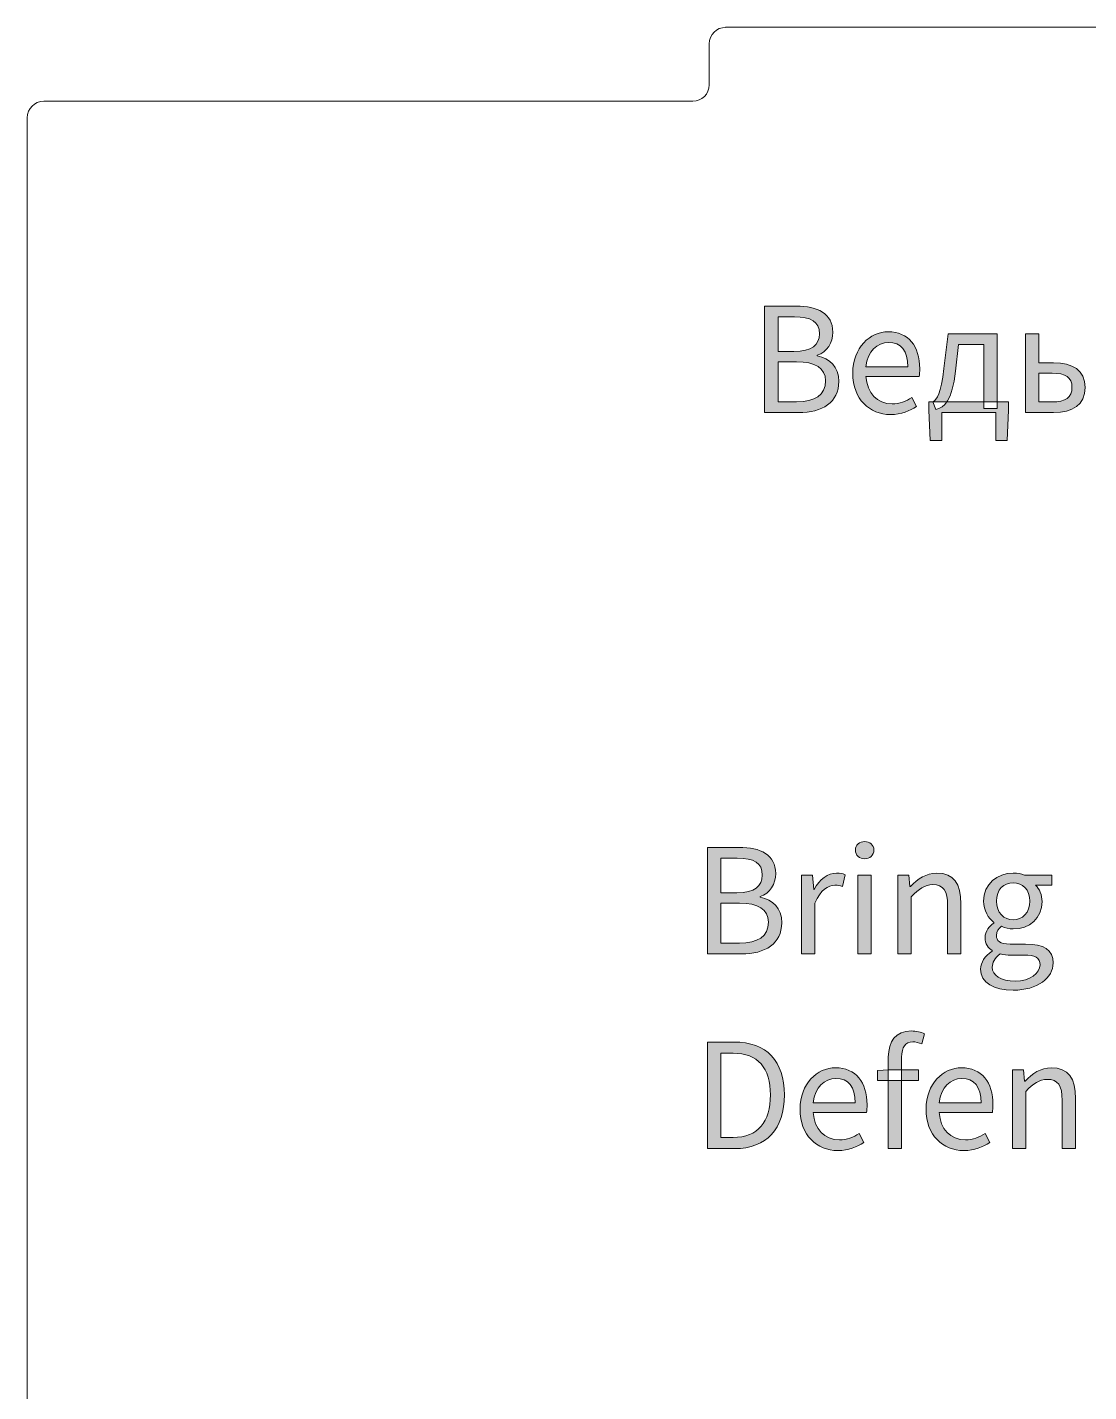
# Model space of a CAD drawing. Header units: millimetres. Extents: x -142 to 140, y -60 to 98.
# Drawn here: x -4.72 to 27.58, y 52.04 to 93.58 of the extents above; entities that cross this region are included whole.
import ezdxf

# ---------------------------------------------------------------- set-up
doc = ezdxf.new("R2010")
doc.units = ezdxf.units.MM
doc.header["$MEASUREMENT"] = 0
doc.layers.add('カット1(R255G0B0)', color=7, linetype='Continuous', lineweight=0)

# ---------------------------------------------------------------- blocks, each defined once
blk = doc.blocks.new('Block_7')
at = {"layer": 'カット1(R255G0B0)', "color": 5, "lineweight": 0, "true_color": 0x0000ff}
for points in [[(16.03, 93.079), (16.03, 93.355), (16.254, 93.579), (16.53, 93.579)], [(16.53, 93.582), (16.53, 93.582), (34.531, 93.582), (34.531, 93.582)], [(16.033, 93.081), (16.033, 93.081), (16.033, 91.831), (16.033, 91.831)], [(-4.72, 90.829), (-4.72, 91.105), (-4.496, 91.329), (-4.22, 91.329)], [(-4.219, 91.331), (-4.219, 91.331), (15.532, 91.331), (15.532, 91.331)], [(-4.719, 90.831), (-4.719, 90.831), (-4.719, 31.357), (-4.719, 31.357)]]:
    blk.add_open_spline(points, degree=3, dxfattribs=at)
blk.add_open_spline([(16.03, 91.829), (16.03, 91.553), (15.807, 91.329), (15.53, 91.329), (15.53, 91.329), (15.53, 91.329), (15.53, 91.329)], degree=3, knots=[0, 0, 0, 0, 1, 1, 1, 2, 2, 2, 2], dxfattribs=at)
blk = doc.blocks.new('Block_9')
at = {"layer": 'カット1(R255G0B0)', "true_color": 0x000000, "transparency": 33554687}
h = blk.add_hatch(color=18, dxfattribs=at)
h.dxf.hatch_style = 2
edge = h.paths.add_edge_path()
edge.add_spline(control_points=[(18.687, 82.179), (19.242, 82.179), (19.569, 82.379), (19.569, 82.816), (19.569, 83.215), (19.254, 83.398), (18.687, 83.398), (18.687, 83.398), (18.123, 83.398), (18.123, 83.398), (18.123, 83.398), (18.123, 82.179), (18.123, 82.179), (18.123, 82.179), (18.687, 82.179), (18.687, 82.179)], knot_values=[0, 0, 0, 0, 1, 1, 1, 2, 2, 2, 3, 3, 3, 4, 4, 4, 5, 5, 5, 5], degree=3, periodic=0)
edge = h.paths.add_edge_path()
edge.add_spline(control_points=[(18.603, 83.714), (19.155, 83.714), (19.383, 83.918), (19.383, 84.247), (19.383, 84.626), (19.123, 84.767), (18.622, 84.767), (18.622, 84.767), (18.123, 84.767), (18.123, 84.767), (18.123, 84.767), (18.123, 83.714), (18.123, 83.714), (18.123, 83.714), (18.603, 83.714), (18.603, 83.714)], knot_values=[0, 0, 0, 0, 1, 1, 1, 2, 2, 2, 3, 3, 3, 4, 4, 4, 5, 5, 5, 5], degree=3, periodic=0)
edge = h.paths.add_edge_path()
edge.add_spline(control_points=[(17.71, 85.095), (17.71, 85.095), (18.673, 85.095), (18.673, 85.095), (19.332, 85.095), (19.788, 84.87), (19.788, 84.3), (19.788, 83.98), (19.618, 83.695), (19.315, 83.596), (19.315, 83.596), (19.315, 83.576), (19.315, 83.576), (19.702, 83.5), (19.974, 83.244), (19.974, 82.8), (19.974, 82.163), (19.47, 81.851), (18.747, 81.851), (18.747, 81.851), (17.71, 81.851), (17.71, 81.851), (17.71, 81.851), (17.71, 85.095), (17.71, 85.095)], knot_values=[0, 0, 0, 0, 1, 1, 1, 2, 2, 2, 3, 3, 3, 4, 4, 4, 5, 5, 5, 6, 6, 6, 7, 7, 7, 8, 8, 8, 8], degree=3, periodic=0)
h = blk.add_hatch(color=18, dxfattribs=at)
h.dxf.hatch_style = 2
edge = h.paths.add_edge_path()
edge.add_spline(control_points=[(22.077, 83.246), (22.077, 83.727), (21.86, 83.989), (21.485, 83.989), (21.147, 83.989), (20.845, 83.718), (20.796, 83.246), (20.796, 83.246), (22.077, 83.246), (22.077, 83.246)], knot_values=[0, 0, 0, 0, 1, 1, 1, 2, 2, 2, 3, 3, 3, 3], degree=3, periodic=0)
edge = h.paths.add_edge_path()
edge.add_spline(control_points=[(20.398, 83.049), (20.398, 83.831), (20.925, 84.313), (21.477, 84.313), (22.09, 84.313), (22.436, 83.873), (22.436, 83.186), (22.436, 83.1), (22.429, 83.014), (22.417, 82.955), (22.417, 82.955), (20.799, 82.955), (20.799, 82.955), (20.829, 82.446), (21.14, 82.116), (21.598, 82.116), (21.828, 82.116), (22.017, 82.19), (22.195, 82.308), (22.195, 82.308), (22.341, 82.041), (22.341, 82.041), (22.13, 81.903), (21.874, 81.792), (21.548, 81.792), (20.907, 81.792), (20.398, 82.26), (20.398, 83.049)], knot_values=[0, 0, 0, 0, 1, 1, 1, 2, 2, 2, 3, 3, 3, 4, 4, 4, 5, 5, 5, 6, 6, 6, 7, 7, 7, 8, 8, 8, 9, 9, 9, 9], degree=3, periodic=0)
h = blk.add_hatch(color=18, dxfattribs=at)
h.dxf.hatch_style = 2
edge = h.paths.add_edge_path()
edge.add_spline(control_points=[(24.385, 83.922), (24.385, 83.922), (23.62, 83.922), (23.62, 83.922), (23.62, 83.922), (23.526, 83.111), (23.526, 83.111), (23.425, 82.223), (23.185, 81.994), (22.926, 81.944), (22.926, 81.944), (22.834, 82.182), (22.834, 82.182), (22.968, 82.254), (23.075, 82.415), (23.17, 83.19), (23.17, 83.19), (23.297, 84.253), (23.297, 84.253), (23.297, 84.253), (24.792, 84.253), (24.792, 84.253), (24.792, 84.253), (24.792, 81.974), (24.792, 81.974), (24.792, 81.974), (24.385, 81.974), (24.385, 81.974), (24.385, 81.974), (24.385, 83.922), (24.385, 83.922)], knot_values=[0, 0, 0, 0, 1, 1, 1, 2, 2, 2, 3, 3, 3, 4, 4, 4, 5, 5, 5, 6, 6, 6, 7, 7, 7, 8, 8, 8, 9, 9, 9, 10, 10, 10, 10], degree=3, periodic=0)
edge = h.paths.add_edge_path()
edge.add_spline(control_points=[(23.108, 81.001), (23.108, 81.001), (22.758, 81.001), (22.758, 81.001), (22.758, 81.001), (22.716, 81.925), (22.716, 81.925), (22.716, 81.925), (22.716, 82.182), (22.716, 82.182), (22.716, 82.182), (25.141, 82.182), (25.141, 82.182), (25.141, 82.182), (25.141, 81.925), (25.141, 81.925), (25.141, 81.925), (25.099, 81.001), (25.099, 81.001), (25.099, 81.001), (24.749, 81.001), (24.749, 81.001), (24.749, 81.001), (24.749, 81.851), (24.749, 81.851), (24.749, 81.851), (23.108, 81.851), (23.108, 81.851), (23.108, 81.851), (23.108, 81.001), (23.108, 81.001)], knot_values=[0, 0, 0, 0, 1, 1, 1, 2, 2, 2, 3, 3, 3, 4, 4, 4, 5, 5, 5, 6, 6, 6, 7, 7, 7, 8, 8, 8, 9, 9, 9, 10, 10, 10, 10], degree=3, periodic=0)
h = blk.add_hatch(color=18, dxfattribs=at)
h.dxf.hatch_style = 2
edge = h.paths.add_edge_path()
edge.add_spline(control_points=[(26.469, 82.175), (26.873, 82.175), (27.069, 82.314), (27.069, 82.619), (27.069, 82.92), (26.873, 83.052), (26.469, 83.052), (26.469, 83.052), (26.06, 83.052), (26.06, 83.052), (26.06, 83.052), (26.06, 82.175), (26.06, 82.175), (26.06, 82.175), (26.469, 82.175), (26.469, 82.175)], knot_values=[0, 0, 0, 0, 1, 1, 1, 2, 2, 2, 3, 3, 3, 4, 4, 4, 5, 5, 5, 5], degree=3, periodic=0)
edge = h.paths.add_edge_path()
edge.add_spline(control_points=[(25.653, 84.253), (25.653, 84.253), (26.06, 84.253), (26.06, 84.253), (26.06, 84.253), (26.06, 83.369), (26.06, 83.369), (26.06, 83.369), (26.511, 83.369), (26.511, 83.369), (27.082, 83.369), (27.467, 83.142), (27.467, 82.617), (27.467, 82.084), (27.082, 81.851), (26.511, 81.851), (26.511, 81.851), (25.653, 81.851), (25.653, 81.851), (25.653, 81.851), (25.653, 84.253), (25.653, 84.253)], knot_values=[0, 0, 0, 0, 1, 1, 1, 2, 2, 2, 3, 3, 3, 4, 4, 4, 5, 5, 5, 6, 6, 6, 7, 7, 7, 7], degree=3, periodic=0)
at = {"layer": 'カット1(R255G0B0)'}
for points, knots in [([(17.71, 85.095), (17.71, 85.095), (18.673, 85.095), (18.673, 85.095), (19.332, 85.095), (19.788, 84.87), (19.788, 84.3), (19.788, 83.98), (19.618, 83.695), (19.315, 83.596), (19.315, 83.596), (19.315, 83.576), (19.315, 83.576), (19.702, 83.5), (19.974, 83.244), (19.974, 82.8), (19.974, 82.163), (19.47, 81.851), (18.747, 81.851), (18.747, 81.851), (17.71, 81.851), (17.71, 81.851), (17.71, 81.851), (17.71, 85.095), (17.71, 85.095)], [0, 0, 0, 0, 1, 1, 1, 2, 2, 2, 3, 3, 3, 4, 4, 4, 5, 5, 5, 6, 6, 6, 7, 7, 7, 8, 8, 8, 8]), ([(18.603, 83.714), (19.155, 83.714), (19.383, 83.918), (19.383, 84.247), (19.383, 84.626), (19.123, 84.767), (18.622, 84.767), (18.622, 84.767), (18.123, 84.767), (18.123, 84.767), (18.123, 84.767), (18.123, 83.714), (18.123, 83.714), (18.123, 83.714), (18.603, 83.714), (18.603, 83.714)], [0, 0, 0, 0, 1, 1, 1, 2, 2, 2, 3, 3, 3, 4, 4, 4, 5, 5, 5, 5]), ([(20.398, 83.049), (20.398, 83.831), (20.925, 84.313), (21.477, 84.313), (22.09, 84.313), (22.436, 83.873), (22.436, 83.186), (22.436, 83.1), (22.429, 83.014), (22.417, 82.955), (22.417, 82.955), (20.799, 82.955), (20.799, 82.955), (20.829, 82.446), (21.14, 82.116), (21.598, 82.116), (21.828, 82.116), (22.017, 82.19), (22.195, 82.308), (22.195, 82.308), (22.341, 82.041), (22.341, 82.041), (22.13, 81.903), (21.874, 81.792), (21.548, 81.792), (20.907, 81.792), (20.398, 82.26), (20.398, 83.049)], [0, 0, 0, 0, 1, 1, 1, 2, 2, 2, 3, 3, 3, 4, 4, 4, 5, 5, 5, 6, 6, 6, 7, 7, 7, 8, 8, 8, 9, 9, 9, 9]), ([(22.077, 83.246), (22.077, 83.727), (21.86, 83.989), (21.485, 83.989), (21.147, 83.989), (20.845, 83.718), (20.796, 83.246), (20.796, 83.246), (22.077, 83.246), (22.077, 83.246)], [0, 0, 0, 0, 1, 1, 1, 2, 2, 2, 3, 3, 3, 3]), ([(24.385, 83.922), (24.385, 83.922), (23.62, 83.922), (23.62, 83.922), (23.62, 83.922), (23.526, 83.111), (23.526, 83.111), (23.425, 82.223), (23.185, 81.994), (22.926, 81.944), (22.926, 81.944), (22.834, 82.182), (22.834, 82.182), (22.968, 82.254), (23.075, 82.415), (23.17, 83.19), (23.17, 83.19), (23.297, 84.253), (23.297, 84.253), (23.297, 84.253), (24.792, 84.253), (24.792, 84.253), (24.792, 84.253), (24.792, 81.974), (24.792, 81.974), (24.792, 81.974), (24.385, 81.974), (24.385, 81.974), (24.385, 81.974), (24.385, 83.922), (24.385, 83.922)], [0, 0, 0, 0, 1, 1, 1, 2, 2, 2, 3, 3, 3, 4, 4, 4, 5, 5, 5, 6, 6, 6, 7, 7, 7, 8, 8, 8, 9, 9, 9, 10, 10, 10, 10]), ([(25.653, 84.253), (25.653, 84.253), (26.06, 84.253), (26.06, 84.253), (26.06, 84.253), (26.06, 83.369), (26.06, 83.369), (26.06, 83.369), (26.511, 83.369), (26.511, 83.369), (27.082, 83.369), (27.467, 83.142), (27.467, 82.617), (27.467, 82.084), (27.082, 81.851), (26.511, 81.851), (26.511, 81.851), (25.653, 81.851), (25.653, 81.851), (25.653, 81.851), (25.653, 84.253), (25.653, 84.253)], [0, 0, 0, 0, 1, 1, 1, 2, 2, 2, 3, 3, 3, 4, 4, 4, 5, 5, 5, 6, 6, 6, 7, 7, 7, 7]), ([(18.687, 82.179), (19.242, 82.179), (19.569, 82.379), (19.569, 82.816), (19.569, 83.215), (19.254, 83.398), (18.687, 83.398), (18.687, 83.398), (18.123, 83.398), (18.123, 83.398), (18.123, 83.398), (18.123, 82.179), (18.123, 82.179), (18.123, 82.179), (18.687, 82.179), (18.687, 82.179)], [0, 0, 0, 0, 1, 1, 1, 2, 2, 2, 3, 3, 3, 4, 4, 4, 5, 5, 5, 5]), ([(26.469, 82.175), (26.873, 82.175), (27.069, 82.314), (27.069, 82.619), (27.069, 82.92), (26.873, 83.052), (26.469, 83.052), (26.469, 83.052), (26.06, 83.052), (26.06, 83.052), (26.06, 83.052), (26.06, 82.175), (26.06, 82.175), (26.06, 82.175), (26.469, 82.175), (26.469, 82.175)], [0, 0, 0, 0, 1, 1, 1, 2, 2, 2, 3, 3, 3, 4, 4, 4, 5, 5, 5, 5]), ([(23.108, 81.001), (23.108, 81.001), (22.758, 81.001), (22.758, 81.001), (22.758, 81.001), (22.716, 81.925), (22.716, 81.925), (22.716, 81.925), (22.716, 82.182), (22.716, 82.182), (22.716, 82.182), (25.141, 82.182), (25.141, 82.182), (25.141, 82.182), (25.141, 81.925), (25.141, 81.925), (25.141, 81.925), (25.099, 81.001), (25.099, 81.001), (25.099, 81.001), (24.749, 81.001), (24.749, 81.001), (24.749, 81.001), (24.749, 81.851), (24.749, 81.851), (24.749, 81.851), (23.108, 81.851), (23.108, 81.851), (23.108, 81.851), (23.108, 81.001), (23.108, 81.001)], [0, 0, 0, 0, 1, 1, 1, 2, 2, 2, 3, 3, 3, 4, 4, 4, 5, 5, 5, 6, 6, 6, 7, 7, 7, 8, 8, 8, 9, 9, 9, 10, 10, 10, 10])]:
    blk.add_open_spline(points, degree=3, knots=knots, dxfattribs=at)
blk = doc.blocks.new('Block_8')
at = {"layer": 'カット1(R255G0B0)'}
blk.add_blockref('Block_9', (0, 0), dxfattribs=at)
blk = doc.blocks.new('Block_11')
at = {"layer": 'カット1(R255G0B0)', "true_color": 0x000000, "transparency": 33554687}
h = blk.add_hatch(color=18, dxfattribs=at)
h.dxf.hatch_style = 2
edge = h.paths.add_edge_path()
edge.add_spline(control_points=[(16.951, 65.699), (17.505, 65.699), (17.832, 65.899), (17.832, 66.336), (17.832, 66.735), (17.518, 66.918), (16.951, 66.918), (16.951, 66.918), (16.386, 66.918), (16.386, 66.918), (16.386, 66.918), (16.386, 65.699), (16.386, 65.699), (16.386, 65.699), (16.951, 65.699), (16.951, 65.699)], knot_values=[0, 0, 0, 0, 1, 1, 1, 2, 2, 2, 3, 3, 3, 4, 4, 4, 5, 5, 5, 5], degree=3, periodic=0)
edge = h.paths.add_edge_path()
edge.add_spline(control_points=[(16.866, 67.234), (17.418, 67.234), (17.646, 67.438), (17.646, 67.767), (17.646, 68.146), (17.387, 68.287), (16.885, 68.287), (16.885, 68.287), (16.386, 68.287), (16.386, 68.287), (16.386, 68.287), (16.386, 67.234), (16.386, 67.234), (16.386, 67.234), (16.866, 67.234), (16.866, 67.234)], knot_values=[0, 0, 0, 0, 1, 1, 1, 2, 2, 2, 3, 3, 3, 4, 4, 4, 5, 5, 5, 5], degree=3, periodic=0)
edge = h.paths.add_edge_path()
edge.add_spline(control_points=[(15.973, 68.615), (15.973, 68.615), (16.936, 68.615), (16.936, 68.615), (17.596, 68.615), (18.052, 68.39), (18.052, 67.82), (18.052, 67.5), (17.881, 67.215), (17.578, 67.116), (17.578, 67.116), (17.578, 67.096), (17.578, 67.096), (17.965, 67.02), (18.237, 66.764), (18.237, 66.32), (18.237, 65.683), (17.733, 65.371), (17.01, 65.371), (17.01, 65.371), (15.973, 65.371), (15.973, 65.371), (15.973, 65.371), (15.973, 68.615), (15.973, 68.615)], knot_values=[0, 0, 0, 0, 1, 1, 1, 2, 2, 2, 3, 3, 3, 4, 4, 4, 5, 5, 5, 6, 6, 6, 7, 7, 7, 8, 8, 8, 8], degree=3, periodic=0)
h = blk.add_hatch(color=18, dxfattribs=at)
h.dxf.hatch_style = 2
edge = h.paths.add_edge_path()
edge.add_spline(control_points=[(20.553, 67.773), (20.553, 67.773), (20.96, 67.773), (20.96, 67.773), (20.96, 67.773), (20.96, 65.371), (20.96, 65.371), (20.96, 65.371), (20.553, 65.371), (20.553, 65.371), (20.553, 65.371), (20.553, 67.773), (20.553, 67.773)], knot_values=[0, 0, 0, 0, 1, 1, 1, 2, 2, 2, 3, 3, 3, 4, 4, 4, 4], degree=3, periodic=0)
edge = h.paths.add_edge_path()
edge.add_spline(control_points=[(20.479, 68.53), (20.479, 68.689), (20.601, 68.792), (20.76, 68.792), (20.918, 68.792), (21.04, 68.689), (21.04, 68.53), (21.04, 68.377), (20.918, 68.267), (20.76, 68.267), (20.601, 68.267), (20.479, 68.377), (20.479, 68.53)], knot_values=[0, 0, 0, 0, 1, 1, 1, 2, 2, 2, 3, 3, 3, 4, 4, 4, 4], degree=3, periodic=0)
h = blk.add_hatch(color=18, dxfattribs=at)
h.dxf.hatch_style = 2
edge = h.paths.add_edge_path()
edge.add_spline(control_points=[(18.84, 67.773), (18.84, 67.773), (19.175, 67.773), (19.175, 67.773), (19.175, 67.773), (19.21, 67.336), (19.21, 67.336), (19.21, 67.336), (19.223, 67.336), (19.223, 67.336), (19.39, 67.641), (19.636, 67.833), (19.906, 67.833), (20.012, 67.833), (20.087, 67.819), (20.162, 67.783), (20.162, 67.783), (20.087, 67.427), (20.087, 67.427), (20.004, 67.453), (19.95, 67.466), (19.854, 67.466), (19.651, 67.466), (19.408, 67.32), (19.246, 66.914), (19.246, 66.914), (19.246, 65.371), (19.246, 65.371), (19.246, 65.371), (18.84, 65.371), (18.84, 65.371), (18.84, 65.371), (18.84, 67.773), (18.84, 67.773)], knot_values=[0, 0, 0, 0, 1, 1, 1, 2, 2, 2, 3, 3, 3, 4, 4, 4, 5, 5, 5, 6, 6, 6, 7, 7, 7, 8, 8, 8, 9, 9, 9, 10, 10, 10, 11, 11, 11, 11], degree=3, periodic=0)
h = blk.add_hatch(color=18, dxfattribs=at)
h.dxf.hatch_style = 2
edge = h.paths.add_edge_path()
edge.add_spline(control_points=[(21.768, 67.773), (21.768, 67.773), (22.104, 67.773), (22.104, 67.773), (22.104, 67.773), (22.138, 67.427), (22.138, 67.427), (22.138, 67.427), (22.152, 67.427), (22.152, 67.427), (22.381, 67.652), (22.628, 67.833), (22.958, 67.833), (23.464, 67.833), (23.691, 67.506), (23.691, 66.893), (23.691, 66.893), (23.691, 65.371), (23.691, 65.371), (23.691, 65.371), (23.285, 65.371), (23.285, 65.371), (23.285, 65.371), (23.285, 66.841), (23.285, 66.841), (23.285, 67.288), (23.149, 67.48), (22.831, 67.48), (22.586, 67.48), (22.416, 67.354), (22.175, 67.111), (22.175, 67.111), (22.175, 65.371), (22.175, 65.371), (22.175, 65.371), (21.768, 65.371), (21.768, 65.371), (21.768, 65.371), (21.768, 67.773), (21.768, 67.773)], knot_values=[0, 0, 0, 0, 1, 1, 1, 2, 2, 2, 3, 3, 3, 4, 4, 4, 5, 5, 5, 6, 6, 6, 7, 7, 7, 8, 8, 8, 9, 9, 9, 10, 10, 10, 11, 11, 11, 12, 12, 12, 13, 13, 13, 13], degree=3, periodic=0)
h = blk.add_hatch(color=18, dxfattribs=at)
h.dxf.hatch_style = 2
edge = h.paths.add_edge_path()
edge.add_spline(control_points=[(25.79, 66.977), (25.79, 67.326), (25.562, 67.538), (25.279, 67.538), (24.996, 67.538), (24.769, 67.329), (24.769, 66.977), (24.769, 66.627), (25.003, 66.406), (25.279, 66.406), (25.556, 66.406), (25.79, 66.627), (25.79, 66.977)], knot_values=[0, 0, 0, 0, 1, 1, 1, 2, 2, 2, 3, 3, 3, 4, 4, 4, 4], degree=3, periodic=0)
edge = h.paths.add_edge_path()
edge.add_spline(control_points=[(26.098, 65.036), (26.098, 65.258), (25.929, 65.334), (25.614, 65.334), (25.614, 65.334), (25.199, 65.334), (25.199, 65.334), (25.108, 65.334), (24.994, 65.344), (24.887, 65.37), (24.715, 65.248), (24.642, 65.105), (24.642, 64.967), (24.642, 64.709), (24.902, 64.546), (25.339, 64.546), (25.797, 64.546), (26.098, 64.785), (26.098, 65.036)], knot_values=[0, 0, 0, 0, 1, 1, 1, 2, 2, 2, 3, 3, 3, 4, 4, 4, 5, 5, 5, 6, 6, 6, 6], degree=3, periodic=0)
edge = h.paths.add_edge_path()
edge.add_spline(control_points=[(24.288, 64.91), (24.288, 65.116), (24.419, 65.309), (24.64, 65.453), (24.64, 65.453), (24.64, 65.473), (24.64, 65.473), (24.518, 65.549), (24.425, 65.678), (24.425, 65.866), (24.425, 66.066), (24.565, 66.225), (24.689, 66.312), (24.689, 66.312), (24.689, 66.332), (24.689, 66.332), (24.53, 66.457), (24.378, 66.691), (24.378, 66.977), (24.378, 67.503), (24.792, 67.833), (25.279, 67.833), (25.412, 67.833), (25.531, 67.807), (25.619, 67.773), (25.619, 67.773), (26.456, 67.773), (26.456, 67.773), (26.456, 67.773), (26.456, 67.46), (26.456, 67.46), (26.456, 67.46), (25.963, 67.46), (25.963, 67.46), (26.077, 67.351), (26.159, 67.171), (26.159, 66.966), (26.159, 66.452), (25.77, 66.133), (25.279, 66.133), (25.163, 66.133), (25.03, 66.162), (24.921, 66.215), (24.835, 66.142), (24.769, 66.063), (24.769, 65.931), (24.769, 65.779), (24.867, 65.67), (25.189, 65.67), (25.189, 65.67), (25.657, 65.67), (25.657, 65.67), (26.215, 65.67), (26.496, 65.495), (26.496, 65.096), (26.496, 64.65), (26.024, 64.266), (25.281, 64.266), (24.693, 64.266), (24.288, 64.496), (24.288, 64.91)], knot_values=[0, 0, 0, 0, 1, 1, 1, 2, 2, 2, 3, 3, 3, 4, 4, 4, 5, 5, 5, 6, 6, 6, 7, 7, 7, 8, 8, 8, 9, 9, 9, 10, 10, 10, 11, 11, 11, 12, 12, 12, 13, 13, 13, 14, 14, 14, 15, 15, 15, 16, 16, 16, 17, 17, 17, 18, 18, 18, 19, 19, 19, 20, 20, 20, 20], degree=3, periodic=0)
h = blk.add_hatch(color=18, dxfattribs=at)
h.dxf.hatch_style = 2
edge = h.paths.add_edge_path()
edge.add_spline(control_points=[(21.48, 62.226), (21.48, 62.715), (21.702, 63.025), (22.183, 63.025), (22.329, 63.025), (22.473, 62.988), (22.582, 62.942), (22.582, 62.942), (22.496, 62.631), (22.496, 62.631), (22.405, 62.674), (22.31, 62.694), (22.224, 62.694), (21.997, 62.694), (21.886, 62.535), (21.886, 62.225), (21.886, 62.225), (21.886, 59.445), (21.886, 59.445), (21.886, 59.445), (21.48, 59.445), (21.48, 59.445), (21.48, 59.445), (21.48, 62.226), (21.48, 62.226)], knot_values=[0, 0, 0, 0, 1, 1, 1, 2, 2, 2, 3, 3, 3, 4, 4, 4, 5, 5, 5, 6, 6, 6, 7, 7, 7, 8, 8, 8, 8], degree=3, periodic=0)
edge = h.paths.add_edge_path()
edge.add_spline(control_points=[(21.154, 61.824), (21.154, 61.824), (21.498, 61.847), (21.498, 61.847), (21.498, 61.847), (22.395, 61.847), (22.395, 61.847), (22.395, 61.847), (22.395, 61.516), (22.395, 61.516), (22.395, 61.516), (21.154, 61.516), (21.154, 61.516), (21.154, 61.516), (21.154, 61.824), (21.154, 61.824)], knot_values=[0, 0, 0, 0, 1, 1, 1, 2, 2, 2, 3, 3, 3, 4, 4, 4, 5, 5, 5, 5], degree=3, periodic=0)
h = blk.add_hatch(color=18, dxfattribs=at)
h.dxf.hatch_style = 2
edge = h.paths.add_edge_path()
edge.add_spline(control_points=[(16.754, 59.783), (17.512, 59.783), (17.89, 60.258), (17.89, 61.078), (17.89, 61.898), (17.512, 62.35), (16.754, 62.35), (16.754, 62.35), (16.386, 62.35), (16.386, 62.35), (16.386, 62.35), (16.386, 59.783), (16.386, 59.783), (16.386, 59.783), (16.754, 59.783), (16.754, 59.783)], knot_values=[0, 0, 0, 0, 1, 1, 1, 2, 2, 2, 3, 3, 3, 4, 4, 4, 5, 5, 5, 5], degree=3, periodic=0)
edge = h.paths.add_edge_path()
edge.add_spline(control_points=[(15.973, 62.688), (15.973, 62.688), (16.785, 62.688), (16.785, 62.688), (17.782, 62.688), (18.317, 62.109), (18.317, 61.078), (18.317, 60.048), (17.782, 59.445), (16.803, 59.445), (16.803, 59.445), (15.973, 59.445), (15.973, 59.445), (15.973, 59.445), (15.973, 62.688), (15.973, 62.688)], knot_values=[0, 0, 0, 0, 1, 1, 1, 2, 2, 2, 3, 3, 3, 4, 4, 4, 5, 5, 5, 5], degree=3, periodic=0)
h = blk.add_hatch(color=18, dxfattribs=at)
h.dxf.hatch_style = 2
edge = h.paths.add_edge_path()
edge.add_spline(control_points=[(20.474, 60.839), (20.474, 61.321), (20.257, 61.582), (19.881, 61.582), (19.544, 61.582), (19.242, 61.311), (19.192, 60.839), (19.192, 60.839), (20.474, 60.839), (20.474, 60.839)], knot_values=[0, 0, 0, 0, 1, 1, 1, 2, 2, 2, 3, 3, 3, 3], degree=3, periodic=0)
edge = h.paths.add_edge_path()
edge.add_spline(control_points=[(18.794, 60.643), (18.794, 61.424), (19.321, 61.906), (19.874, 61.906), (20.487, 61.906), (20.833, 61.466), (20.833, 60.779), (20.833, 60.693), (20.825, 60.607), (20.814, 60.548), (20.814, 60.548), (19.196, 60.548), (19.196, 60.548), (19.225, 60.039), (19.536, 59.709), (19.994, 59.709), (20.225, 59.709), (20.414, 59.784), (20.592, 59.901), (20.592, 59.901), (20.738, 59.635), (20.738, 59.635), (20.527, 59.497), (20.271, 59.386), (19.944, 59.386), (19.304, 59.386), (18.794, 59.854), (18.794, 60.643)], knot_values=[0, 0, 0, 0, 1, 1, 1, 2, 2, 2, 3, 3, 3, 4, 4, 4, 5, 5, 5, 6, 6, 6, 7, 7, 7, 8, 8, 8, 9, 9, 9, 9], degree=3, periodic=0)
h = blk.add_hatch(color=18, dxfattribs=at)
h.dxf.hatch_style = 2
edge = h.paths.add_edge_path()
edge.add_spline(control_points=[(24.306, 60.839), (24.306, 61.321), (24.089, 61.582), (23.714, 61.582), (23.376, 61.582), (23.074, 61.311), (23.025, 60.839), (23.025, 60.839), (24.306, 60.839), (24.306, 60.839)], knot_values=[0, 0, 0, 0, 1, 1, 1, 2, 2, 2, 3, 3, 3, 3], degree=3, periodic=0)
edge = h.paths.add_edge_path()
edge.add_spline(control_points=[(22.627, 60.643), (22.627, 61.424), (23.154, 61.906), (23.707, 61.906), (24.319, 61.906), (24.665, 61.466), (24.665, 60.779), (24.665, 60.693), (24.658, 60.607), (24.646, 60.548), (24.646, 60.548), (23.029, 60.548), (23.029, 60.548), (23.058, 60.039), (23.369, 59.709), (23.827, 59.709), (24.057, 59.709), (24.247, 59.784), (24.425, 59.901), (24.425, 59.901), (24.57, 59.635), (24.57, 59.635), (24.359, 59.497), (24.104, 59.386), (23.777, 59.386), (23.137, 59.386), (22.627, 59.854), (22.627, 60.643)], knot_values=[0, 0, 0, 0, 1, 1, 1, 2, 2, 2, 3, 3, 3, 4, 4, 4, 5, 5, 5, 6, 6, 6, 7, 7, 7, 8, 8, 8, 9, 9, 9, 9], degree=3, periodic=0)
h = blk.add_hatch(color=18, dxfattribs=at)
h.dxf.hatch_style = 2
edge = h.paths.add_edge_path()
edge.add_spline(control_points=[(25.255, 61.847), (25.255, 61.847), (25.591, 61.847), (25.591, 61.847), (25.591, 61.847), (25.625, 61.5), (25.625, 61.5), (25.625, 61.5), (25.639, 61.5), (25.639, 61.5), (25.867, 61.726), (26.115, 61.906), (26.444, 61.906), (26.95, 61.906), (27.178, 61.58), (27.178, 60.967), (27.178, 60.967), (27.178, 59.445), (27.178, 59.445), (27.178, 59.445), (26.771, 59.445), (26.771, 59.445), (26.771, 59.445), (26.771, 60.914), (26.771, 60.914), (26.771, 61.362), (26.636, 61.553), (26.318, 61.553), (26.072, 61.553), (25.902, 61.428), (25.661, 61.184), (25.661, 61.184), (25.661, 59.445), (25.661, 59.445), (25.661, 59.445), (25.255, 59.445), (25.255, 59.445), (25.255, 59.445), (25.255, 61.847), (25.255, 61.847)], knot_values=[0, 0, 0, 0, 1, 1, 1, 2, 2, 2, 3, 3, 3, 4, 4, 4, 5, 5, 5, 6, 6, 6, 7, 7, 7, 8, 8, 8, 9, 9, 9, 10, 10, 10, 11, 11, 11, 12, 12, 12, 13, 13, 13, 13], degree=3, periodic=0)
at = {"layer": 'カット1(R255G0B0)'}
for points, knots in [([(15.973, 68.615), (15.973, 68.615), (16.936, 68.615), (16.936, 68.615), (17.596, 68.615), (18.052, 68.39), (18.052, 67.82), (18.052, 67.5), (17.881, 67.215), (17.578, 67.116), (17.578, 67.116), (17.578, 67.096), (17.578, 67.096), (17.965, 67.02), (18.237, 66.764), (18.237, 66.32), (18.237, 65.683), (17.733, 65.371), (17.01, 65.371), (17.01, 65.371), (15.973, 65.371), (15.973, 65.371), (15.973, 65.371), (15.973, 68.615), (15.973, 68.615)], [0, 0, 0, 0, 1, 1, 1, 2, 2, 2, 3, 3, 3, 4, 4, 4, 5, 5, 5, 6, 6, 6, 7, 7, 7, 8, 8, 8, 8]), ([(20.479, 68.53), (20.479, 68.689), (20.601, 68.792), (20.76, 68.792), (20.918, 68.792), (21.04, 68.689), (21.04, 68.53), (21.04, 68.377), (20.918, 68.267), (20.76, 68.267), (20.601, 68.267), (20.479, 68.377), (20.479, 68.53)], [0, 0, 0, 0, 1, 1, 1, 2, 2, 2, 3, 3, 3, 4, 4, 4, 4]), ([(16.866, 67.234), (17.418, 67.234), (17.646, 67.438), (17.646, 67.767), (17.646, 68.146), (17.387, 68.287), (16.885, 68.287), (16.885, 68.287), (16.386, 68.287), (16.386, 68.287), (16.386, 68.287), (16.386, 67.234), (16.386, 67.234), (16.386, 67.234), (16.866, 67.234), (16.866, 67.234)], [0, 0, 0, 0, 1, 1, 1, 2, 2, 2, 3, 3, 3, 4, 4, 4, 5, 5, 5, 5]), ([(18.84, 67.773), (18.84, 67.773), (19.175, 67.773), (19.175, 67.773), (19.175, 67.773), (19.21, 67.336), (19.21, 67.336), (19.21, 67.336), (19.223, 67.336), (19.223, 67.336), (19.39, 67.641), (19.636, 67.833), (19.906, 67.833), (20.012, 67.833), (20.087, 67.819), (20.162, 67.783), (20.162, 67.783), (20.087, 67.427), (20.087, 67.427), (20.004, 67.453), (19.95, 67.466), (19.854, 67.466), (19.651, 67.466), (19.408, 67.32), (19.246, 66.914), (19.246, 66.914), (19.246, 65.371), (19.246, 65.371), (19.246, 65.371), (18.84, 65.371), (18.84, 65.371), (18.84, 65.371), (18.84, 67.773), (18.84, 67.773)], [0, 0, 0, 0, 1, 1, 1, 2, 2, 2, 3, 3, 3, 4, 4, 4, 5, 5, 5, 6, 6, 6, 7, 7, 7, 8, 8, 8, 9, 9, 9, 10, 10, 10, 11, 11, 11, 11]), ([(20.553, 67.773), (20.553, 67.773), (20.96, 67.773), (20.96, 67.773), (20.96, 67.773), (20.96, 65.371), (20.96, 65.371), (20.96, 65.371), (20.553, 65.371), (20.553, 65.371), (20.553, 65.371), (20.553, 67.773), (20.553, 67.773)], [0, 0, 0, 0, 1, 1, 1, 2, 2, 2, 3, 3, 3, 4, 4, 4, 4]), ([(21.768, 67.773), (21.768, 67.773), (22.104, 67.773), (22.104, 67.773), (22.104, 67.773), (22.138, 67.427), (22.138, 67.427), (22.138, 67.427), (22.152, 67.427), (22.152, 67.427), (22.381, 67.652), (22.628, 67.833), (22.958, 67.833), (23.464, 67.833), (23.691, 67.506), (23.691, 66.893), (23.691, 66.893), (23.691, 65.371), (23.691, 65.371), (23.691, 65.371), (23.285, 65.371), (23.285, 65.371), (23.285, 65.371), (23.285, 66.841), (23.285, 66.841), (23.285, 67.288), (23.149, 67.48), (22.831, 67.48), (22.586, 67.48), (22.416, 67.354), (22.175, 67.111), (22.175, 67.111), (22.175, 65.371), (22.175, 65.371), (22.175, 65.371), (21.768, 65.371), (21.768, 65.371), (21.768, 65.371), (21.768, 67.773), (21.768, 67.773)], [0, 0, 0, 0, 1, 1, 1, 2, 2, 2, 3, 3, 3, 4, 4, 4, 5, 5, 5, 6, 6, 6, 7, 7, 7, 8, 8, 8, 9, 9, 9, 10, 10, 10, 11, 11, 11, 12, 12, 12, 13, 13, 13, 13]), ([(24.288, 64.91), (24.288, 65.116), (24.419, 65.309), (24.64, 65.453), (24.64, 65.453), (24.64, 65.473), (24.64, 65.473), (24.518, 65.549), (24.425, 65.678), (24.425, 65.866), (24.425, 66.066), (24.565, 66.225), (24.689, 66.312), (24.689, 66.312), (24.689, 66.332), (24.689, 66.332), (24.53, 66.457), (24.378, 66.691), (24.378, 66.977), (24.378, 67.503), (24.792, 67.833), (25.279, 67.833), (25.412, 67.833), (25.531, 67.807), (25.619, 67.773), (25.619, 67.773), (26.456, 67.773), (26.456, 67.773), (26.456, 67.773), (26.456, 67.46), (26.456, 67.46), (26.456, 67.46), (25.963, 67.46), (25.963, 67.46), (26.077, 67.351), (26.159, 67.171), (26.159, 66.966), (26.159, 66.452), (25.77, 66.133), (25.279, 66.133), (25.163, 66.133), (25.03, 66.162), (24.921, 66.215), (24.835, 66.142), (24.769, 66.063), (24.769, 65.931), (24.769, 65.779), (24.867, 65.67), (25.189, 65.67), (25.189, 65.67), (25.657, 65.67), (25.657, 65.67), (26.215, 65.67), (26.496, 65.495), (26.496, 65.096), (26.496, 64.65), (26.024, 64.266), (25.281, 64.266), (24.693, 64.266), (24.288, 64.496), (24.288, 64.91)], [0, 0, 0, 0, 1, 1, 1, 2, 2, 2, 3, 3, 3, 4, 4, 4, 5, 5, 5, 6, 6, 6, 7, 7, 7, 8, 8, 8, 9, 9, 9, 10, 10, 10, 11, 11, 11, 12, 12, 12, 13, 13, 13, 14, 14, 14, 15, 15, 15, 16, 16, 16, 17, 17, 17, 18, 18, 18, 19, 19, 19, 20, 20, 20, 20]), ([(25.79, 66.977), (25.79, 67.326), (25.562, 67.538), (25.279, 67.538), (24.996, 67.538), (24.769, 67.329), (24.769, 66.977), (24.769, 66.627), (25.003, 66.406), (25.279, 66.406), (25.556, 66.406), (25.79, 66.627), (25.79, 66.977)], [0, 0, 0, 0, 1, 1, 1, 2, 2, 2, 3, 3, 3, 4, 4, 4, 4]), ([(16.951, 65.699), (17.505, 65.699), (17.832, 65.899), (17.832, 66.336), (17.832, 66.735), (17.518, 66.918), (16.951, 66.918), (16.951, 66.918), (16.386, 66.918), (16.386, 66.918), (16.386, 66.918), (16.386, 65.699), (16.386, 65.699), (16.386, 65.699), (16.951, 65.699), (16.951, 65.699)], [0, 0, 0, 0, 1, 1, 1, 2, 2, 2, 3, 3, 3, 4, 4, 4, 5, 5, 5, 5]), ([(26.098, 65.036), (26.098, 65.258), (25.929, 65.334), (25.614, 65.334), (25.614, 65.334), (25.199, 65.334), (25.199, 65.334), (25.108, 65.334), (24.994, 65.344), (24.887, 65.37), (24.715, 65.248), (24.642, 65.105), (24.642, 64.967), (24.642, 64.709), (24.902, 64.546), (25.339, 64.546), (25.797, 64.546), (26.098, 64.785), (26.098, 65.036)], [0, 0, 0, 0, 1, 1, 1, 2, 2, 2, 3, 3, 3, 4, 4, 4, 5, 5, 5, 6, 6, 6, 6]), ([(21.48, 62.226), (21.48, 62.715), (21.702, 63.025), (22.183, 63.025), (22.329, 63.025), (22.473, 62.988), (22.582, 62.942), (22.582, 62.942), (22.496, 62.631), (22.496, 62.631), (22.405, 62.674), (22.31, 62.694), (22.224, 62.694), (21.997, 62.694), (21.886, 62.535), (21.886, 62.225), (21.886, 62.225), (21.886, 59.445), (21.886, 59.445), (21.886, 59.445), (21.48, 59.445), (21.48, 59.445), (21.48, 59.445), (21.48, 62.226), (21.48, 62.226)], [0, 0, 0, 0, 1, 1, 1, 2, 2, 2, 3, 3, 3, 4, 4, 4, 5, 5, 5, 6, 6, 6, 7, 7, 7, 8, 8, 8, 8]), ([(15.973, 62.688), (15.973, 62.688), (16.785, 62.688), (16.785, 62.688), (17.782, 62.688), (18.317, 62.109), (18.317, 61.078), (18.317, 60.048), (17.782, 59.445), (16.803, 59.445), (16.803, 59.445), (15.973, 59.445), (15.973, 59.445), (15.973, 59.445), (15.973, 62.688), (15.973, 62.688)], [0, 0, 0, 0, 1, 1, 1, 2, 2, 2, 3, 3, 3, 4, 4, 4, 5, 5, 5, 5]), ([(16.754, 59.783), (17.512, 59.783), (17.89, 60.258), (17.89, 61.078), (17.89, 61.898), (17.512, 62.35), (16.754, 62.35), (16.754, 62.35), (16.386, 62.35), (16.386, 62.35), (16.386, 62.35), (16.386, 59.783), (16.386, 59.783), (16.386, 59.783), (16.754, 59.783), (16.754, 59.783)], [0, 0, 0, 0, 1, 1, 1, 2, 2, 2, 3, 3, 3, 4, 4, 4, 5, 5, 5, 5]), ([(18.794, 60.643), (18.794, 61.424), (19.321, 61.906), (19.874, 61.906), (20.487, 61.906), (20.833, 61.466), (20.833, 60.779), (20.833, 60.693), (20.825, 60.607), (20.814, 60.548), (20.814, 60.548), (19.196, 60.548), (19.196, 60.548), (19.225, 60.039), (19.536, 59.709), (19.994, 59.709), (20.225, 59.709), (20.414, 59.784), (20.592, 59.901), (20.592, 59.901), (20.738, 59.635), (20.738, 59.635), (20.527, 59.497), (20.271, 59.386), (19.944, 59.386), (19.304, 59.386), (18.794, 59.854), (18.794, 60.643)], [0, 0, 0, 0, 1, 1, 1, 2, 2, 2, 3, 3, 3, 4, 4, 4, 5, 5, 5, 6, 6, 6, 7, 7, 7, 8, 8, 8, 9, 9, 9, 9]), ([(22.627, 60.643), (22.627, 61.424), (23.154, 61.906), (23.707, 61.906), (24.319, 61.906), (24.665, 61.466), (24.665, 60.779), (24.665, 60.693), (24.658, 60.607), (24.646, 60.548), (24.646, 60.548), (23.029, 60.548), (23.029, 60.548), (23.058, 60.039), (23.369, 59.709), (23.827, 59.709), (24.057, 59.709), (24.247, 59.784), (24.425, 59.901), (24.425, 59.901), (24.57, 59.635), (24.57, 59.635), (24.359, 59.497), (24.104, 59.386), (23.777, 59.386), (23.137, 59.386), (22.627, 59.854), (22.627, 60.643)], [0, 0, 0, 0, 1, 1, 1, 2, 2, 2, 3, 3, 3, 4, 4, 4, 5, 5, 5, 6, 6, 6, 7, 7, 7, 8, 8, 8, 9, 9, 9, 9]), ([(25.255, 61.847), (25.255, 61.847), (25.591, 61.847), (25.591, 61.847), (25.591, 61.847), (25.625, 61.5), (25.625, 61.5), (25.625, 61.5), (25.639, 61.5), (25.639, 61.5), (25.867, 61.726), (26.115, 61.906), (26.444, 61.906), (26.95, 61.906), (27.178, 61.58), (27.178, 60.967), (27.178, 60.967), (27.178, 59.445), (27.178, 59.445), (27.178, 59.445), (26.771, 59.445), (26.771, 59.445), (26.771, 59.445), (26.771, 60.914), (26.771, 60.914), (26.771, 61.362), (26.636, 61.553), (26.318, 61.553), (26.072, 61.553), (25.902, 61.428), (25.661, 61.184), (25.661, 61.184), (25.661, 59.445), (25.661, 59.445), (25.661, 59.445), (25.255, 59.445), (25.255, 59.445), (25.255, 59.445), (25.255, 61.847), (25.255, 61.847)], [0, 0, 0, 0, 1, 1, 1, 2, 2, 2, 3, 3, 3, 4, 4, 4, 5, 5, 5, 6, 6, 6, 7, 7, 7, 8, 8, 8, 9, 9, 9, 10, 10, 10, 11, 11, 11, 12, 12, 12, 13, 13, 13, 13]), ([(20.474, 60.839), (20.474, 61.321), (20.257, 61.582), (19.881, 61.582), (19.544, 61.582), (19.242, 61.311), (19.192, 60.839), (19.192, 60.839), (20.474, 60.839), (20.474, 60.839)], [0, 0, 0, 0, 1, 1, 1, 2, 2, 2, 3, 3, 3, 3]), ([(21.154, 61.824), (21.154, 61.824), (21.498, 61.847), (21.498, 61.847), (21.498, 61.847), (22.395, 61.847), (22.395, 61.847), (22.395, 61.847), (22.395, 61.516), (22.395, 61.516), (22.395, 61.516), (21.154, 61.516), (21.154, 61.516), (21.154, 61.516), (21.154, 61.824), (21.154, 61.824)], [0, 0, 0, 0, 1, 1, 1, 2, 2, 2, 3, 3, 3, 4, 4, 4, 5, 5, 5, 5]), ([(24.306, 60.839), (24.306, 61.321), (24.089, 61.582), (23.714, 61.582), (23.376, 61.582), (23.074, 61.311), (23.025, 60.839), (23.025, 60.839), (24.306, 60.839), (24.306, 60.839)], [0, 0, 0, 0, 1, 1, 1, 2, 2, 2, 3, 3, 3, 3])]:
    blk.add_open_spline(points, degree=3, knots=knots, dxfattribs=at)
blk = doc.blocks.new('Block_10')
at = {"layer": 'カット1(R255G0B0)'}
blk.add_blockref('Block_11', (0, 0), dxfattribs=at)
blk = doc.blocks.new('Block_6')
at = {"layer": 'カット1(R255G0B0)'}
for name in ['Block_7', 'Block_8', 'Block_10']:
    blk.add_blockref(name, (0, 0), dxfattribs=at)

msp = doc.modelspace()

# ---------------------------------------------------------------- block references
at = {"layer": 'カット1(R255G0B0)'}
msp.add_blockref('Block_6', (0, 0), dxfattribs=at)

doc.saveas('drawing.dxf')
